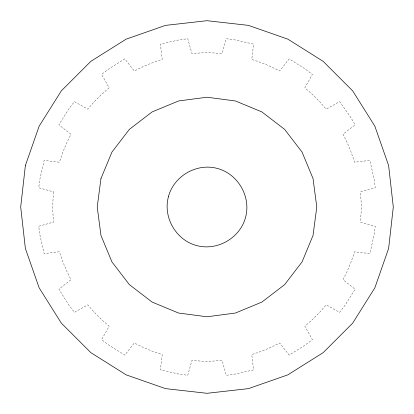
<?xml version="1.0" encoding="UTF-8"?>
<svg xmlns="http://www.w3.org/2000/svg" width="414" height="414" viewBox="0 0 414 414"><rect width="100%" height="100%" fill="white"/><g stroke="black" fill="none" stroke-linecap="round" stroke-linejoin="round"><path stroke-width="0.31" stroke-dasharray="2.07 1.55" d="M53.515 191.884L52.852 201.954L52.852 212.046L53.515 222.116L38.699 226.261L40.008 235.473L44.138 253.611L59.409 251.769L62.654 261.327L66.519 270.652L70.98 279.704L58.881 289.2L68.786 304.947L74.375 312.389L87.778 304.844L94.433 312.43L101.57 319.567L109.156 326.222L101.611 339.625L109.053 345.214L124.8 355.119L134.296 343.02L143.347 347.481L152.673 351.346L162.231 354.591L160.389 369.862L178.527 373.992L187.739 375.301L191.884 360.485L201.954 361.148L212.046 361.148L222.116 360.485L226.261 375.301L235.473 373.992L253.611 369.862L251.769 354.591L261.327 351.346L270.652 347.481L279.704 343.02L289.2 355.119L304.947 345.214L312.389 339.625L304.844 326.222L312.43 319.567L319.567 312.43L326.222 304.844L339.625 312.389L345.214 304.947L355.119 289.2L343.02 279.704L347.481 270.652L351.346 261.327L354.591 251.769L369.862 253.611L373.992 235.473L375.301 226.261L360.485 222.116L361.148 212.046L361.148 201.954L360.485 191.884L375.301 187.739L373.992 178.527L369.862 160.389L354.591 162.231L351.346 152.673L347.481 143.347L343.02 134.296L355.119 124.8L350.384 116.789L339.625 101.611L326.222 109.156L319.567 101.57L312.43 94.433L304.844 87.778L312.389 74.375L304.947 68.786L289.2 58.881L279.704 70.98L270.652 66.519L261.327 62.654L251.769 59.409L253.611 44.138L235.473 40.008L226.261 38.699L222.116 53.515L212.046 52.852L201.954 52.852L191.884 53.515L187.739 38.699L178.527 40.008L160.389 44.138L162.231 59.409L152.673 62.654L143.347 66.519L134.296 70.98L124.8 58.881L109.053 68.786L101.611 74.375L109.156 87.778L101.57 94.433L94.433 101.57L87.778 109.156L74.375 101.611L68.786 109.053L58.881 124.8L70.98 134.296L66.519 143.347L62.654 152.673L59.409 162.231L44.138 160.389L40.008 178.527L38.699 187.739L53.515 191.884"/><path stroke-width="0.62" d="M25.373 165.543L20.7 207L25.373 248.457L39.149 287.834L61.344 323.158L90.842 352.656L126.166 374.851L165.543 388.627L207 393.3L248.457 388.627L287.834 374.851L323.158 352.656L352.656 323.158L374.851 287.834L388.627 248.457L393.3 207L388.627 165.543L374.851 126.166L352.656 90.842L323.158 61.344L287.834 39.149L248.457 25.373L207 20.7L165.543 25.373L126.166 39.149L90.842 61.344L61.344 90.842L39.149 126.166L25.373 165.543M100.959 178.584L97.218 207L100.959 235.416L111.925 261.891L129.37 284.63L152.109 302.075L178.584 313.041L207 316.782L235.416 313.041L261.891 302.075L284.63 284.63L302.075 261.891L313.041 235.416L316.782 207L313.041 178.584L302.075 152.109L284.63 129.37L261.891 111.925L235.416 100.959L207 97.218L178.584 100.959L152.109 111.925L129.37 129.37L111.925 152.109L100.959 178.584M168.441 196.666C162.78 217.272 175.997 240.161 196.666 245.559C217.272 251.22 240.161 238.003 245.559 217.334C251.22 196.728 238.003 173.839 217.334 168.441C196.728 162.78 173.839 175.997 168.441 196.666"/></g></svg>
